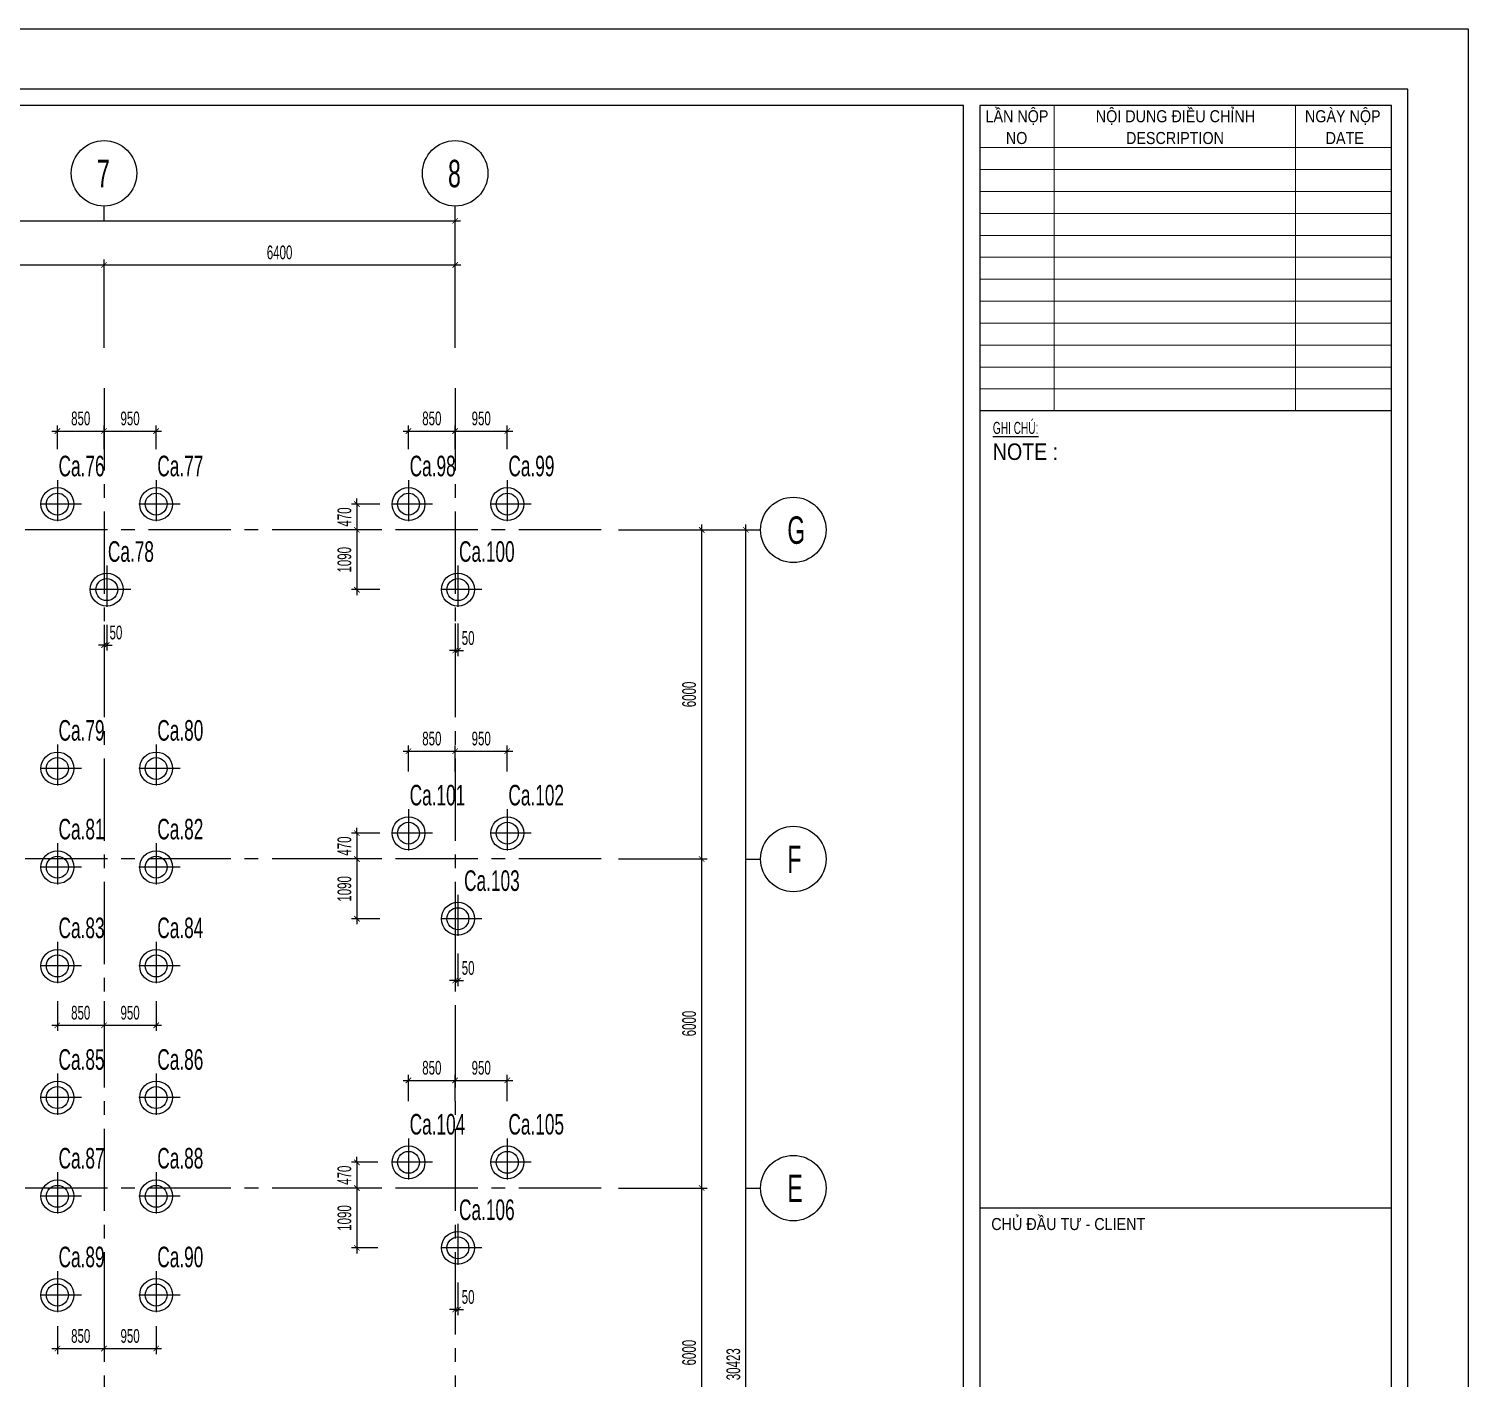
# Model space of a CAD drawing. Header units: millimetres. Extents: x 71 to 1853844, y -14 to 71211.
# Drawn here: x 1827607 to 1853844, y 46610 to 71211 of the extents above; entities that cross this region are included whole.
import ezdxf
from ezdxf.enums import TextEntityAlignment as Align

# ---------------------------------------------------------------- set-up
doc = ezdxf.new("R2010")
doc.units = ezdxf.units.MM
doc.header["$LTSCALE"] = 1000
doc.header["$MEASUREMENT"] = 0
doc.header["$PDMODE"] = 3
doc.linetypes.add('CENTER2', pattern=[1.125, 0.75, -0.125, 0.125, -0.125])
doc.layers.get('0').update_dxf_attribs({"linetype": 'CONTINUOUS'})
doc.layers.get('Defpoints').update_dxf_attribs({"linetype": 'CONTINUOUS'})
for name, color, linetype in [('CDC -TEXT KHUNG', 7, 'CONTINUOUS'), ('CDC-KHUNGTEN', 7, 'CONTINUOUS'), ('CDC.01.AXIS', 160, 'CENTER2'), ('CDC.02.DIM', 1, 'CONTINUOUS'), ('CDC.06.TEXT', 2, 'CONTINUOUS'), ('CDC.10.HATCH', 9, 'CONTINUOUS'), ('CDC.12.PILE', 3, 'CONTINUOUS')]:
    doc.layers.add(name, color=color, linetype=linetype)
doc.layers.add('Hatch1', color=250, linetype='CONTINUOUS', lineweight=5)
doc.styles.add('ARIAL', font='arial.ttf', dxfattribs={"width": 0.6})
doc.styles.add('Arial_4', font='arial.ttf', dxfattribs={"width": 0.75, "height": 3})
doc.styles.add('KT CDC', font='arial.ttf', dxfattribs={"width": 0.85, "height": 200})
doc.dimstyles.new('100', dxfattribs={"dimscale": 100, "dimtxt": 2.5, "dimasz": 1, "dimexe": 1, "dimexo": 0, "dimgap": 1, "dimtad": 1, "dimdec": 0, "dimdsep": 46, "dimtxsty": 'ARIAL', "dimblk": 'ARCHTICK', "dimcen": 1, "dimdle": 1, "dimclrd": 1, "dimclre": 1, "dimclrt": 2, "dimadec": 0, "dimazin": 0, "dimtfac": 0.00072, "dimtdec": 0, "dimtix": 1, "dimtmove": 2, "dimatfit": 3, "dimldrblk": 'ARCHTICK', "dimfxl": 1, "dimtolj": 1, "dimarcsym": 0})

# ---------------------------------------------------------------- blocks, each defined once
blk = doc.blocks.new('_ARCHTICK')
at = {"color": 0, "linetype": 'ByBlock', "const_width": 0.15}
blk.add_lwpolyline([(-0.5, -0.5), (0.5, 0.5)], dxfattribs=at)
blk = doc.blocks.new('*D30')
at = {"layer": 'CDC.02.DIM', "color": 1, "lineweight": -2, "transparency": 16777216}
for p, q in [((1820878, 66906), (1829078, 66906)), ((1820978, 65392), (1820978, 67006)), ((1828978, 65392), (1828978, 67006))]:
    blk.add_line(p, q, dxfattribs=at)
at = {"layer": 'Defpoints', "color": 0, "transparency": 16777216}
for p in [(1828978, 66906), (1820978, 65392), (1828978, 65392)]:
    blk.add_point(p, dxfattribs=at)
at = {"layer": 'CDC.02.DIM', "color": 1, "lineweight": -2, "transparency": 16777216, "xscale": 100, "yscale": 100, "zscale": 100, "rotation": 180}
blk.add_blockref('_ARCHTICK', (1820978, 66906), dxfattribs=at)
at = {"layer": 'CDC.02.DIM', "color": 1, "lineweight": -2, "transparency": 16777216, "xscale": 100, "yscale": 100, "zscale": 100}
blk.add_blockref('_ARCHTICK', (1828978, 66906), dxfattribs=at)
at = {"layer": 'CDC.02.DIM', "color": 2, "transparency": 16777216, "insert": (1824978, 67133), "char_height": 250, "attachment_point": 5, "style": 'ARIAL'}
blk.add_mtext('\\A1;8000', dxfattribs=at)
blk = doc.blocks.new('*D31')
at = {"layer": 'CDC.02.DIM', "color": 1, "lineweight": -2, "transparency": 16777216}
for p, q in [((1828878, 66906), (1835479, 66906)), ((1828978, 65392), (1828978, 67006)), ((1835379, 65392), (1835379, 67006))]:
    blk.add_line(p, q, dxfattribs=at)
at = {"layer": 'Defpoints', "color": 0, "transparency": 16777216}
for p in [(1835379, 66906), (1828978, 65392), (1835379, 65392)]:
    blk.add_point(p, dxfattribs=at)
at = {"layer": 'CDC.02.DIM', "color": 1, "lineweight": -2, "transparency": 16777216, "xscale": 100, "yscale": 100, "zscale": 100, "rotation": 180}
blk.add_blockref('_ARCHTICK', (1828978, 66906), dxfattribs=at)
at = {"layer": 'CDC.02.DIM', "color": 1, "lineweight": -2, "transparency": 16777216, "xscale": 100, "yscale": 100, "zscale": 100}
blk.add_blockref('_ARCHTICK', (1835379, 66906), dxfattribs=at)
at = {"layer": 'CDC.02.DIM', "color": 2, "transparency": 16777216, "insert": (1832178, 67133), "char_height": 250, "attachment_point": 5, "style": 'ARIAL'}
blk.add_mtext('\\A1;6400', dxfattribs=at)
blk = doc.blocks.new('*D32')
at = {"layer": 'CDC.02.DIM', "color": 1, "lineweight": -2, "transparency": 16777216}
for p, q in [((1780878, 67711), (1835478, 67711)), ((1780978, 65392), (1780978, 67811)), ((1835378, 65392), (1835378, 67811))]:
    blk.add_line(p, q, dxfattribs=at)
at = {"layer": 'Defpoints', "color": 0, "transparency": 16777216}
for p in [(1835378, 67711), (1780978, 65392), (1835378, 65392)]:
    blk.add_point(p, dxfattribs=at)
at = {"layer": 'CDC.02.DIM', "color": 1, "lineweight": -2, "transparency": 16777216, "xscale": 100, "yscale": 100, "zscale": 100, "rotation": 180}
blk.add_blockref('_ARCHTICK', (1780978, 67711), dxfattribs=at)
at = {"layer": 'CDC.02.DIM', "color": 1, "lineweight": -2, "transparency": 16777216, "xscale": 100, "yscale": 100, "zscale": 100}
blk.add_blockref('_ARCHTICK', (1835378, 67711), dxfattribs=at)
at = {"layer": 'CDC.02.DIM', "color": 2, "transparency": 16777216, "insert": (1808178, 67939), "char_height": 250, "attachment_point": 5, "style": 'ARIAL'}
blk.add_mtext('\\A1;54400', dxfattribs=at)
blk = doc.blocks.new('*D41')
at = {"layer": 'CDC.02.DIM', "color": 1, "lineweight": -2, "transparency": 16777216}
for p, q in [((1838358, 62076), (1840778, 62076)), ((1840678, 31554), (1840678, 62176)), ((1838358, 31654), (1840778, 31654))]:
    blk.add_line(p, q, dxfattribs=at)
at = {"layer": 'Defpoints', "color": 0, "transparency": 16777216}
for p in [(1838358, 62076), (1840678, 62076), (1838358, 31654)]:
    blk.add_point(p, dxfattribs=at)
at = {"layer": 'CDC.02.DIM', "color": 1, "lineweight": -2, "transparency": 16777216, "xscale": 100, "yscale": 100, "zscale": 100}
for p, rotation in [((1840678, 62076), 90), ((1840678, 31654), 270)]:
    blk.add_blockref('_ARCHTICK', p, dxfattribs=dict(at, rotation=rotation))
at = {"layer": 'CDC.02.DIM', "color": 2, "transparency": 16777216, "insert": (1840450, 46865), "char_height": 250, "attachment_point": 5, "rotation": 90, "style": 'ARIAL'}
blk.add_mtext('\\A1;30423', dxfattribs=at)
blk = doc.blocks.new('*D44')
at = {"layer": 'CDC.02.DIM', "color": 1, "lineweight": -2, "transparency": 16777216}
for p, q in [((1839872, 43976), (1839872, 50176)), ((1838358, 50076), (1839972, 50076)), ((1838358, 44076), (1839972, 44076))]:
    blk.add_line(p, q, dxfattribs=at)
at = {"layer": 'Defpoints', "color": 0, "transparency": 16777216}
for p in [(1838358, 50076), (1839872, 50076), (1838358, 44076)]:
    blk.add_point(p, dxfattribs=at)
at = {"layer": 'CDC.02.DIM', "color": 1, "lineweight": -2, "transparency": 16777216, "xscale": 100, "yscale": 100, "zscale": 100}
for p, rotation in [((1839872, 50076), 90), ((1839872, 44076), 270)]:
    blk.add_blockref('_ARCHTICK', p, dxfattribs=dict(at, rotation=rotation))
at = {"layer": 'CDC.02.DIM', "color": 2, "transparency": 16777216, "insert": (1839644, 47076), "char_height": 250, "attachment_point": 5, "rotation": 90, "style": 'ARIAL'}
blk.add_mtext('\\A1;6000', dxfattribs=at)
blk = doc.blocks.new('*D45')
at = {"layer": 'CDC.02.DIM', "color": 1, "lineweight": -2, "transparency": 16777216}
for p, q in [((1839872, 49976), (1839872, 56176)), ((1838358, 56076), (1839972, 56076)), ((1838358, 50076), (1839972, 50076))]:
    blk.add_line(p, q, dxfattribs=at)
at = {"layer": 'Defpoints', "color": 0, "transparency": 16777216}
for p in [(1838358, 56076), (1839872, 56076), (1838358, 50076)]:
    blk.add_point(p, dxfattribs=at)
at = {"layer": 'CDC.02.DIM', "color": 1, "lineweight": -2, "transparency": 16777216, "xscale": 100, "yscale": 100, "zscale": 100}
for p, rotation in [((1839872, 56076), 90), ((1839872, 50076), 270)]:
    blk.add_blockref('_ARCHTICK', p, dxfattribs=dict(at, rotation=rotation))
at = {"layer": 'CDC.02.DIM', "color": 2, "transparency": 16777216, "insert": (1839644, 53076), "char_height": 250, "attachment_point": 5, "rotation": 90, "style": 'ARIAL'}
blk.add_mtext('\\A1;6000', dxfattribs=at)
blk = doc.blocks.new('*D46')
at = {"layer": 'CDC.02.DIM', "color": 1, "lineweight": -2, "transparency": 16777216}
for p, q in [((1838358, 62076), (1839972, 62076)), ((1839872, 55976), (1839872, 62176)), ((1838358, 56076), (1839972, 56076))]:
    blk.add_line(p, q, dxfattribs=at)
at = {"layer": 'Defpoints', "color": 0, "transparency": 16777216}
for p in [(1838358, 62076), (1839872, 62076), (1838358, 56076)]:
    blk.add_point(p, dxfattribs=at)
at = {"layer": 'CDC.02.DIM', "color": 1, "lineweight": -2, "transparency": 16777216, "xscale": 100, "yscale": 100, "zscale": 100}
for p, rotation in [((1839872, 62076), 90), ((1839872, 56076), 270)]:
    blk.add_blockref('_ARCHTICK', p, dxfattribs=dict(at, rotation=rotation))
at = {"layer": 'CDC.02.DIM', "color": 2, "transparency": 16777216, "insert": (1839644, 59076), "char_height": 250, "attachment_point": 5, "rotation": 90, "style": 'ARIAL'}
blk.add_mtext('\\A1;6000', dxfattribs=at)
blk = doc.blocks.new('*D151')
at = {"layer": 'CDC.02.DIM', "color": 1, "lineweight": -2, "transparency": 16777216}
for p, q in [((1828028, 63878), (1829078, 63878)), ((1828128, 63549), (1828128, 63978)), ((1828978, 63549), (1828978, 63978))]:
    blk.add_line(p, q, dxfattribs=at)
at = {"layer": 'Defpoints', "color": 0, "transparency": 16777216}
for p in [(1828978, 63878), (1828128, 63549), (1828978, 63549)]:
    blk.add_point(p, dxfattribs=at)
at = {"layer": 'CDC.02.DIM', "color": 1, "lineweight": -2, "transparency": 16777216, "xscale": 100, "yscale": 100, "zscale": 100, "rotation": 180}
blk.add_blockref('_ARCHTICK', (1828128, 63878), dxfattribs=at)
at = {"layer": 'CDC.02.DIM', "color": 1, "lineweight": -2, "transparency": 16777216, "xscale": 100, "yscale": 100, "zscale": 100}
blk.add_blockref('_ARCHTICK', (1828978, 63878), dxfattribs=at)
at = {"layer": 'CDC.02.DIM', "color": 2, "transparency": 16777216, "insert": (1828553, 64106), "char_height": 250, "attachment_point": 5, "style": 'ARIAL'}
blk.add_mtext('\\A1;850', dxfattribs=at)
blk = doc.blocks.new('*D152')
at = {"layer": 'CDC.02.DIM', "color": 1, "lineweight": -2, "transparency": 16777216}
for p, q in [((1828878, 63878), (1830028, 63878)), ((1828978, 63549), (1828978, 63978)), ((1829928, 63549), (1829928, 63978))]:
    blk.add_line(p, q, dxfattribs=at)
at = {"layer": 'Defpoints', "color": 0, "transparency": 16777216}
for p in [(1829928, 63878), (1828978, 63549), (1829928, 63549)]:
    blk.add_point(p, dxfattribs=at)
at = {"layer": 'CDC.02.DIM', "color": 1, "lineweight": -2, "transparency": 16777216, "xscale": 100, "yscale": 100, "zscale": 100, "rotation": 180}
blk.add_blockref('_ARCHTICK', (1828978, 63878), dxfattribs=at)
at = {"layer": 'CDC.02.DIM', "color": 1, "lineweight": -2, "transparency": 16777216, "xscale": 100, "yscale": 100, "zscale": 100}
blk.add_blockref('_ARCHTICK', (1829928, 63878), dxfattribs=at)
at = {"layer": 'CDC.02.DIM', "color": 2, "transparency": 16777216, "insert": (1829453, 64106), "char_height": 250, "attachment_point": 5, "style": 'ARIAL'}
blk.add_mtext('\\A1;950', dxfattribs=at)
blk = doc.blocks.new('*D153')
at = {"layer": 'CDC.02.DIM', "color": 1, "lineweight": -2, "transparency": 16777216}
for p, q in [((1828978, 60347), (1828978, 59876)), ((1829028, 60347), (1829028, 59876)), ((1828978, 59976), (1828878, 59976)), ((1829028, 59976), (1828978, 59976)), ((1829028, 59976), (1829128, 59976))]:
    blk.add_line(p, q, dxfattribs=at)
at = {"layer": 'Defpoints', "color": 0, "transparency": 16777216}
for p in [(1828978, 60347), (1829028, 60347), (1828978, 59976)]:
    blk.add_point(p, dxfattribs=at)
at = {"layer": 'CDC.02.DIM', "color": 1, "lineweight": -2, "transparency": 16777216, "xscale": 100, "yscale": 100, "zscale": 100}
blk.add_blockref('_ARCHTICK', (1828978, 59976), dxfattribs=at)
at = {"layer": 'CDC.02.DIM', "color": 1, "lineweight": -2, "transparency": 16777216, "xscale": 100, "yscale": 100, "zscale": 100, "rotation": 180}
blk.add_blockref('_ARCHTICK', (1829028, 59976), dxfattribs=at)
at = {"layer": 'CDC.02.DIM', "color": 2, "transparency": 16777216, "insert": (1829195, 60203), "char_height": 250, "attachment_point": 5, "style": 'ARIAL'}
blk.add_mtext('\\A1;50', dxfattribs=at)
blk = doc.blocks.new('*D156')
at = {"layer": 'CDC.02.DIM', "color": 1, "lineweight": -2, "transparency": 16777216}
for p, q in [((1828128, 53486), (1828128, 52944)), ((1828978, 53486), (1828978, 52944)), ((1828028, 53044), (1829078, 53044))]:
    blk.add_line(p, q, dxfattribs=at)
at = {"layer": 'Defpoints', "color": 0, "transparency": 16777216}
for p in [(1828128, 53486), (1828978, 53486), (1828978, 53044)]:
    blk.add_point(p, dxfattribs=at)
at = {"layer": 'CDC.02.DIM', "color": 1, "lineweight": -2, "transparency": 16777216, "xscale": 100, "yscale": 100, "zscale": 100, "rotation": 180}
blk.add_blockref('_ARCHTICK', (1828128, 53044), dxfattribs=at)
at = {"layer": 'CDC.02.DIM', "color": 1, "lineweight": -2, "transparency": 16777216, "xscale": 100, "yscale": 100, "zscale": 100}
blk.add_blockref('_ARCHTICK', (1828978, 53044), dxfattribs=at)
at = {"layer": 'CDC.02.DIM', "color": 2, "transparency": 16777216, "insert": (1828553, 53272), "char_height": 250, "attachment_point": 5, "style": 'ARIAL'}
blk.add_mtext('\\A1;850', dxfattribs=at)
blk = doc.blocks.new('*D157')
at = {"layer": 'CDC.02.DIM', "color": 1, "lineweight": -2, "transparency": 16777216}
for p, q in [((1828978, 53486), (1828978, 52944)), ((1829928, 53486), (1829928, 52944)), ((1828878, 53044), (1830028, 53044))]:
    blk.add_line(p, q, dxfattribs=at)
at = {"layer": 'Defpoints', "color": 0, "transparency": 16777216}
for p in [(1828978, 53486), (1829928, 53486), (1829928, 53044)]:
    blk.add_point(p, dxfattribs=at)
at = {"layer": 'CDC.02.DIM', "color": 1, "lineweight": -2, "transparency": 16777216, "xscale": 100, "yscale": 100, "zscale": 100, "rotation": 180}
blk.add_blockref('_ARCHTICK', (1828978, 53044), dxfattribs=at)
at = {"layer": 'CDC.02.DIM', "color": 1, "lineweight": -2, "transparency": 16777216, "xscale": 100, "yscale": 100, "zscale": 100}
blk.add_blockref('_ARCHTICK', (1829928, 53044), dxfattribs=at)
at = {"layer": 'CDC.02.DIM', "color": 2, "transparency": 16777216, "insert": (1829453, 53272), "char_height": 250, "attachment_point": 5, "style": 'ARIAL'}
blk.add_mtext('\\A1;950', dxfattribs=at)
blk = doc.blocks.new('*D164')
at = {"layer": 'CDC.02.DIM', "color": 1, "lineweight": -2, "transparency": 16777216}
for p, q in [((1828128, 47559), (1828128, 47051)), ((1828978, 47559), (1828978, 47051)), ((1828028, 47151), (1829078, 47151))]:
    blk.add_line(p, q, dxfattribs=at)
at = {"layer": 'Defpoints', "color": 0, "transparency": 16777216}
for p in [(1828128, 47559), (1828978, 47559), (1828978, 47151)]:
    blk.add_point(p, dxfattribs=at)
at = {"layer": 'CDC.02.DIM', "color": 1, "lineweight": -2, "transparency": 16777216, "xscale": 100, "yscale": 100, "zscale": 100, "rotation": 180}
blk.add_blockref('_ARCHTICK', (1828128, 47151), dxfattribs=at)
at = {"layer": 'CDC.02.DIM', "color": 1, "lineweight": -2, "transparency": 16777216, "xscale": 100, "yscale": 100, "zscale": 100}
blk.add_blockref('_ARCHTICK', (1828978, 47151), dxfattribs=at)
at = {"layer": 'CDC.02.DIM', "color": 2, "transparency": 16777216, "insert": (1828553, 47379), "char_height": 250, "attachment_point": 5, "style": 'ARIAL'}
blk.add_mtext('\\A1;850', dxfattribs=at)
blk = doc.blocks.new('*D165')
at = {"layer": 'CDC.02.DIM', "color": 1, "lineweight": -2, "transparency": 16777216}
for p, q in [((1828978, 47559), (1828978, 47051)), ((1829928, 47559), (1829928, 47051)), ((1828878, 47151), (1830028, 47151))]:
    blk.add_line(p, q, dxfattribs=at)
at = {"layer": 'Defpoints', "color": 0, "transparency": 16777216}
for p in [(1828978, 47559), (1829928, 47559), (1829928, 47151)]:
    blk.add_point(p, dxfattribs=at)
at = {"layer": 'CDC.02.DIM', "color": 1, "lineweight": -2, "transparency": 16777216, "xscale": 100, "yscale": 100, "zscale": 100, "rotation": 180}
blk.add_blockref('_ARCHTICK', (1828978, 47151), dxfattribs=at)
at = {"layer": 'CDC.02.DIM', "color": 1, "lineweight": -2, "transparency": 16777216, "xscale": 100, "yscale": 100, "zscale": 100}
blk.add_blockref('_ARCHTICK', (1829928, 47151), dxfattribs=at)
at = {"layer": 'CDC.02.DIM', "color": 2, "transparency": 16777216, "insert": (1829453, 47379), "char_height": 250, "attachment_point": 5, "style": 'ARIAL'}
blk.add_mtext('\\A1;950', dxfattribs=at)
blk = doc.blocks.new('*D178')
at = {"layer": 'CDC.02.DIM', "color": 1, "lineweight": -2, "transparency": 16777216}
for p, q in [((1834428, 52040), (1835478, 52040)), ((1834528, 51662), (1834528, 52140)), ((1835378, 51662), (1835378, 52140))]:
    blk.add_line(p, q, dxfattribs=at)
at = {"layer": 'Defpoints', "color": 0, "transparency": 16777216}
for p in [(1835378, 52040), (1834528, 51662), (1835378, 51662)]:
    blk.add_point(p, dxfattribs=at)
at = {"layer": 'CDC.02.DIM', "color": 1, "lineweight": -2, "transparency": 16777216, "xscale": 100, "yscale": 100, "zscale": 100, "rotation": 180}
blk.add_blockref('_ARCHTICK', (1834528, 52040), dxfattribs=at)
at = {"layer": 'CDC.02.DIM', "color": 1, "lineweight": -2, "transparency": 16777216, "xscale": 100, "yscale": 100, "zscale": 100}
blk.add_blockref('_ARCHTICK', (1835378, 52040), dxfattribs=at)
at = {"layer": 'CDC.02.DIM', "color": 2, "transparency": 16777216, "insert": (1834953, 52268), "char_height": 250, "attachment_point": 5, "style": 'ARIAL'}
blk.add_mtext('\\A1;850', dxfattribs=at)
blk = doc.blocks.new('*D179')
at = {"layer": 'CDC.02.DIM', "color": 1, "lineweight": -2, "transparency": 16777216}
for p, q in [((1835278, 52040), (1836428, 52040)), ((1835378, 51662), (1835378, 52140)), ((1836328, 51662), (1836328, 52140))]:
    blk.add_line(p, q, dxfattribs=at)
at = {"layer": 'Defpoints', "color": 0, "transparency": 16777216}
for p in [(1836328, 52040), (1835378, 51662), (1836328, 51662)]:
    blk.add_point(p, dxfattribs=at)
at = {"layer": 'CDC.02.DIM', "color": 1, "lineweight": -2, "transparency": 16777216, "xscale": 100, "yscale": 100, "zscale": 100, "rotation": 180}
blk.add_blockref('_ARCHTICK', (1835378, 52040), dxfattribs=at)
at = {"layer": 'CDC.02.DIM', "color": 1, "lineweight": -2, "transparency": 16777216, "xscale": 100, "yscale": 100, "zscale": 100}
blk.add_blockref('_ARCHTICK', (1836328, 52040), dxfattribs=at)
at = {"layer": 'CDC.02.DIM', "color": 2, "transparency": 16777216, "insert": (1835853, 52268), "char_height": 250, "attachment_point": 5, "style": 'ARIAL'}
blk.add_mtext('\\A1;950', dxfattribs=at)
blk = doc.blocks.new('*D180')
at = {"layer": 'CDC.02.DIM', "color": 1, "lineweight": -2, "transparency": 16777216}
for p, q in [((1833587, 50546), (1833587, 50646)), ((1833971, 50546), (1833487, 50546)), ((1833587, 50546), (1833587, 50076)), ((1833971, 50076), (1833487, 50076)), ((1833587, 50076), (1833587, 49976))]:
    blk.add_line(p, q, dxfattribs=at)
at = {"layer": 'Defpoints', "color": 0, "transparency": 16777216}
for p in [(1833971, 50546), (1833587, 50076), (1833971, 50076)]:
    blk.add_point(p, dxfattribs=at)
at = {"layer": 'CDC.02.DIM', "color": 1, "lineweight": -2, "transparency": 16777216, "xscale": 100, "yscale": 100, "zscale": 100}
for p, rotation in [((1833587, 50546), 270), ((1833587, 50076), 90)]:
    blk.add_blockref('_ARCHTICK', p, dxfattribs=dict(at, rotation=rotation))
at = {"layer": 'CDC.02.DIM', "color": 2, "transparency": 16777216, "insert": (1833360, 50311), "char_height": 250, "attachment_point": 5, "rotation": 90, "style": 'ARIAL'}
blk.add_mtext('\\A1;470', dxfattribs=at)
blk = doc.blocks.new('*D181')
at = {"layer": 'CDC.02.DIM', "color": 1, "lineweight": -2, "transparency": 16777216}
for p, q in [((1833587, 50176), (1833587, 48886)), ((1833971, 50076), (1833487, 50076)), ((1833971, 48986), (1833487, 48986))]:
    blk.add_line(p, q, dxfattribs=at)
at = {"layer": 'Defpoints', "color": 0, "transparency": 16777216}
for p in [(1833971, 50076), (1833587, 48986), (1833971, 48986)]:
    blk.add_point(p, dxfattribs=at)
at = {"layer": 'CDC.02.DIM', "color": 1, "lineweight": -2, "transparency": 16777216, "xscale": 100, "yscale": 100, "zscale": 100}
for p, rotation in [((1833587, 50076), 90), ((1833587, 48986), 270)]:
    blk.add_blockref('_ARCHTICK', p, dxfattribs=dict(at, rotation=rotation))
at = {"layer": 'CDC.02.DIM', "color": 2, "transparency": 16777216, "insert": (1833360, 49531), "char_height": 250, "attachment_point": 5, "rotation": 90, "style": 'ARIAL'}
blk.add_mtext('\\A1;1090', dxfattribs=at)
blk = doc.blocks.new('*D182')
at = {"layer": 'CDC.02.DIM', "color": 1, "lineweight": -2, "transparency": 16777216}
for p, q in [((1835378, 48356), (1835378, 47762)), ((1835428, 48356), (1835428, 47762)), ((1835378, 47862), (1835278, 47862)), ((1835378, 47862), (1835428, 47862)), ((1835428, 47862), (1835528, 47862))]:
    blk.add_line(p, q, dxfattribs=at)
at = {"layer": 'Defpoints', "color": 0, "transparency": 16777216}
for p in [(1835378, 48356), (1835428, 48356), (1835428, 47862)]:
    blk.add_point(p, dxfattribs=at)
at = {"layer": 'CDC.02.DIM', "color": 1, "lineweight": -2, "transparency": 16777216, "xscale": 100, "yscale": 100, "zscale": 100}
blk.add_blockref('_ARCHTICK', (1835378, 47862), dxfattribs=at)
at = {"layer": 'CDC.02.DIM', "color": 1, "lineweight": -2, "transparency": 16777216, "xscale": 100, "yscale": 100, "zscale": 100, "rotation": 180}
blk.add_blockref('_ARCHTICK', (1835428, 47862), dxfattribs=at)
at = {"layer": 'CDC.02.DIM', "color": 2, "transparency": 16777216, "insert": (1835614, 48090), "char_height": 250, "attachment_point": 5, "style": 'ARIAL'}
blk.add_mtext('\\A1;50', dxfattribs=at)
blk = doc.blocks.new('*D183')
at = {"layer": 'CDC.02.DIM', "color": 1, "lineweight": -2, "transparency": 16777216}
for p, q in [((1835378, 54354), (1835378, 53760)), ((1835428, 54354), (1835428, 53760)), ((1835378, 53860), (1835278, 53860)), ((1835378, 53860), (1835428, 53860)), ((1835428, 53860), (1835528, 53860))]:
    blk.add_line(p, q, dxfattribs=at)
at = {"layer": 'Defpoints', "color": 0, "transparency": 16777216}
for p in [(1835378, 54354), (1835428, 54354), (1835428, 53860)]:
    blk.add_point(p, dxfattribs=at)
at = {"layer": 'CDC.02.DIM', "color": 1, "lineweight": -2, "transparency": 16777216, "xscale": 100, "yscale": 100, "zscale": 100}
blk.add_blockref('_ARCHTICK', (1835378, 53860), dxfattribs=at)
at = {"layer": 'CDC.02.DIM', "color": 1, "lineweight": -2, "transparency": 16777216, "xscale": 100, "yscale": 100, "zscale": 100, "rotation": 180}
blk.add_blockref('_ARCHTICK', (1835428, 53860), dxfattribs=at)
at = {"layer": 'CDC.02.DIM', "color": 2, "transparency": 16777216, "insert": (1835614, 54088), "char_height": 250, "attachment_point": 5, "style": 'ARIAL'}
blk.add_mtext('\\A1;50', dxfattribs=at)
blk = doc.blocks.new('*D184')
at = {"layer": 'CDC.02.DIM', "color": 1, "lineweight": -2, "transparency": 16777216}
for p, q in [((1834007, 56546), (1833487, 56546)), ((1833587, 56546), (1833587, 56646)), ((1833587, 56546), (1833587, 56076)), ((1834007, 56076), (1833487, 56076)), ((1833587, 56076), (1833587, 55976))]:
    blk.add_line(p, q, dxfattribs=at)
at = {"layer": 'Defpoints', "color": 0, "transparency": 16777216}
for p in [(1834007, 56546), (1833587, 56076), (1834007, 56076)]:
    blk.add_point(p, dxfattribs=at)
at = {"layer": 'CDC.02.DIM', "color": 1, "lineweight": -2, "transparency": 16777216, "xscale": 100, "yscale": 100, "zscale": 100}
for p, rotation in [((1833587, 56546), 270), ((1833587, 56076), 90)]:
    blk.add_blockref('_ARCHTICK', p, dxfattribs=dict(at, rotation=rotation))
at = {"layer": 'CDC.02.DIM', "color": 2, "transparency": 16777216, "insert": (1833360, 56311), "char_height": 250, "attachment_point": 5, "rotation": 90, "style": 'ARIAL'}
blk.add_mtext('\\A1;470', dxfattribs=at)
blk = doc.blocks.new('*D185')
at = {"layer": 'CDC.02.DIM', "color": 1, "lineweight": -2, "transparency": 16777216}
for p, q in [((1833587, 56176), (1833587, 54886)), ((1834007, 56076), (1833487, 56076)), ((1834007, 54986), (1833487, 54986))]:
    blk.add_line(p, q, dxfattribs=at)
at = {"layer": 'Defpoints', "color": 0, "transparency": 16777216}
for p in [(1834007, 56076), (1833587, 54986), (1834007, 54986)]:
    blk.add_point(p, dxfattribs=at)
at = {"layer": 'CDC.02.DIM', "color": 1, "lineweight": -2, "transparency": 16777216, "xscale": 100, "yscale": 100, "zscale": 100}
for p, rotation in [((1833587, 56076), 90), ((1833587, 54986), 270)]:
    blk.add_blockref('_ARCHTICK', p, dxfattribs=dict(at, rotation=rotation))
at = {"layer": 'CDC.02.DIM', "color": 2, "transparency": 16777216, "insert": (1833360, 55531), "char_height": 250, "attachment_point": 5, "rotation": 90, "style": 'ARIAL'}
blk.add_mtext('\\A1;1090', dxfattribs=at)
blk = doc.blocks.new('*D186')
at = {"layer": 'CDC.02.DIM', "color": 1, "lineweight": -2, "transparency": 16777216}
for p, q in [((1834428, 58042), (1835478, 58042)), ((1834528, 57673), (1834528, 58142)), ((1835378, 57673), (1835378, 58142))]:
    blk.add_line(p, q, dxfattribs=at)
at = {"layer": 'Defpoints', "color": 0, "transparency": 16777216}
for p in [(1835378, 58042), (1834528, 57673), (1835378, 57673)]:
    blk.add_point(p, dxfattribs=at)
at = {"layer": 'CDC.02.DIM', "color": 1, "lineweight": -2, "transparency": 16777216, "xscale": 100, "yscale": 100, "zscale": 100, "rotation": 180}
blk.add_blockref('_ARCHTICK', (1834528, 58042), dxfattribs=at)
at = {"layer": 'CDC.02.DIM', "color": 1, "lineweight": -2, "transparency": 16777216, "xscale": 100, "yscale": 100, "zscale": 100}
blk.add_blockref('_ARCHTICK', (1835378, 58042), dxfattribs=at)
at = {"layer": 'CDC.02.DIM', "color": 2, "transparency": 16777216, "insert": (1834953, 58270), "char_height": 250, "attachment_point": 5, "style": 'ARIAL'}
blk.add_mtext('\\A1;850', dxfattribs=at)
blk = doc.blocks.new('*D187')
at = {"layer": 'CDC.02.DIM', "color": 1, "lineweight": -2, "transparency": 16777216}
for p, q in [((1835278, 58042), (1836428, 58042)), ((1835378, 57673), (1835378, 58142)), ((1836328, 57673), (1836328, 58142))]:
    blk.add_line(p, q, dxfattribs=at)
at = {"layer": 'Defpoints', "color": 0, "transparency": 16777216}
for p in [(1836328, 58042), (1835378, 57673), (1836328, 57673)]:
    blk.add_point(p, dxfattribs=at)
at = {"layer": 'CDC.02.DIM', "color": 1, "lineweight": -2, "transparency": 16777216, "xscale": 100, "yscale": 100, "zscale": 100, "rotation": 180}
blk.add_blockref('_ARCHTICK', (1835378, 58042), dxfattribs=at)
at = {"layer": 'CDC.02.DIM', "color": 1, "lineweight": -2, "transparency": 16777216, "xscale": 100, "yscale": 100, "zscale": 100}
blk.add_blockref('_ARCHTICK', (1836328, 58042), dxfattribs=at)
at = {"layer": 'CDC.02.DIM', "color": 2, "transparency": 16777216, "insert": (1835853, 58270), "char_height": 250, "attachment_point": 5, "style": 'ARIAL'}
blk.add_mtext('\\A1;950', dxfattribs=at)
blk = doc.blocks.new('*D188')
at = {"layer": 'CDC.02.DIM', "color": 1, "lineweight": -2, "transparency": 16777216}
for p, q in [((1835378, 60369), (1835378, 59776)), ((1835428, 60369), (1835428, 59776)), ((1835378, 59876), (1835278, 59876)), ((1835378, 59876), (1835428, 59876)), ((1835428, 59876), (1835528, 59876))]:
    blk.add_line(p, q, dxfattribs=at)
at = {"layer": 'Defpoints', "color": 0, "transparency": 16777216}
for p in [(1835378, 60369), (1835428, 60369), (1835428, 59876)]:
    blk.add_point(p, dxfattribs=at)
at = {"layer": 'CDC.02.DIM', "color": 1, "lineweight": -2, "transparency": 16777216, "xscale": 100, "yscale": 100, "zscale": 100}
blk.add_blockref('_ARCHTICK', (1835378, 59876), dxfattribs=at)
at = {"layer": 'CDC.02.DIM', "color": 1, "lineweight": -2, "transparency": 16777216, "xscale": 100, "yscale": 100, "zscale": 100, "rotation": 180}
blk.add_blockref('_ARCHTICK', (1835428, 59876), dxfattribs=at)
at = {"layer": 'CDC.02.DIM', "color": 2, "transparency": 16777216, "insert": (1835614, 60103), "char_height": 250, "attachment_point": 5, "style": 'ARIAL'}
blk.add_mtext('\\A1;50', dxfattribs=at)
blk = doc.blocks.new('*D189')
at = {"layer": 'CDC.02.DIM', "color": 1, "lineweight": -2, "transparency": 16777216}
for p, q in [((1834004, 62546), (1833487, 62546)), ((1833587, 62546), (1833587, 62646)), ((1833587, 62546), (1833587, 62076)), ((1834004, 62076), (1833487, 62076)), ((1833587, 62076), (1833587, 61976))]:
    blk.add_line(p, q, dxfattribs=at)
at = {"layer": 'Defpoints', "color": 0, "transparency": 16777216}
for p in [(1834004, 62546), (1833587, 62076), (1834004, 62076)]:
    blk.add_point(p, dxfattribs=at)
at = {"layer": 'CDC.02.DIM', "color": 1, "lineweight": -2, "transparency": 16777216, "xscale": 100, "yscale": 100, "zscale": 100}
for p, rotation in [((1833587, 62546), 270), ((1833587, 62076), 90)]:
    blk.add_blockref('_ARCHTICK', p, dxfattribs=dict(at, rotation=rotation))
at = {"layer": 'CDC.02.DIM', "color": 2, "transparency": 16777216, "insert": (1833360, 62311), "char_height": 250, "attachment_point": 5, "rotation": 90, "style": 'ARIAL'}
blk.add_mtext('\\A1;470', dxfattribs=at)
blk = doc.blocks.new('*D190')
at = {"layer": 'CDC.02.DIM', "color": 1, "lineweight": -2, "transparency": 16777216}
for p, q in [((1834004, 62076), (1833487, 62076)), ((1833587, 62176), (1833587, 60886)), ((1834004, 60986), (1833487, 60986))]:
    blk.add_line(p, q, dxfattribs=at)
at = {"layer": 'Defpoints', "color": 0, "transparency": 16777216}
for p in [(1834004, 62076), (1833587, 60986), (1834004, 60986)]:
    blk.add_point(p, dxfattribs=at)
at = {"layer": 'CDC.02.DIM', "color": 1, "lineweight": -2, "transparency": 16777216, "xscale": 100, "yscale": 100, "zscale": 100}
for p, rotation in [((1833587, 62076), 90), ((1833587, 60986), 270)]:
    blk.add_blockref('_ARCHTICK', p, dxfattribs=dict(at, rotation=rotation))
at = {"layer": 'CDC.02.DIM', "color": 2, "transparency": 16777216, "insert": (1833360, 61531), "char_height": 250, "attachment_point": 5, "rotation": 90, "style": 'ARIAL'}
blk.add_mtext('\\A1;1090', dxfattribs=at)
blk = doc.blocks.new('*D202')
at = {"layer": 'CDC.02.DIM', "color": 1, "lineweight": -2, "transparency": 16777216}
for p, q in [((1834428, 63878), (1835478, 63878)), ((1834528, 63549), (1834528, 63978)), ((1835378, 63549), (1835378, 63978))]:
    blk.add_line(p, q, dxfattribs=at)
at = {"layer": 'Defpoints', "color": 0, "transparency": 16777216}
for p in [(1835378, 63878), (1834528, 63549), (1835378, 63549)]:
    blk.add_point(p, dxfattribs=at)
at = {"layer": 'CDC.02.DIM', "color": 1, "lineweight": -2, "transparency": 16777216, "xscale": 100, "yscale": 100, "zscale": 100, "rotation": 180}
blk.add_blockref('_ARCHTICK', (1834528, 63878), dxfattribs=at)
at = {"layer": 'CDC.02.DIM', "color": 1, "lineweight": -2, "transparency": 16777216, "xscale": 100, "yscale": 100, "zscale": 100}
blk.add_blockref('_ARCHTICK', (1835378, 63878), dxfattribs=at)
at = {"layer": 'CDC.02.DIM', "color": 2, "transparency": 16777216, "insert": (1834953, 64106), "char_height": 250, "attachment_point": 5, "style": 'ARIAL'}
blk.add_mtext('\\A1;850', dxfattribs=at)
blk = doc.blocks.new('*D203')
at = {"layer": 'CDC.02.DIM', "color": 1, "lineweight": -2, "transparency": 16777216}
for p, q in [((1835278, 63878), (1836428, 63878)), ((1835378, 63549), (1835378, 63978)), ((1836328, 63549), (1836328, 63978))]:
    blk.add_line(p, q, dxfattribs=at)
at = {"layer": 'Defpoints', "color": 0, "transparency": 16777216}
for p in [(1836328, 63878), (1835378, 63549), (1836328, 63549)]:
    blk.add_point(p, dxfattribs=at)
at = {"layer": 'CDC.02.DIM', "color": 1, "lineweight": -2, "transparency": 16777216, "xscale": 100, "yscale": 100, "zscale": 100, "rotation": 180}
blk.add_blockref('_ARCHTICK', (1835378, 63878), dxfattribs=at)
at = {"layer": 'CDC.02.DIM', "color": 1, "lineweight": -2, "transparency": 16777216, "xscale": 100, "yscale": 100, "zscale": 100}
blk.add_blockref('_ARCHTICK', (1836328, 63878), dxfattribs=at)
at = {"layer": 'CDC.02.DIM', "color": 2, "transparency": 16777216, "insert": (1835853, 64106), "char_height": 250, "attachment_point": 5, "style": 'ARIAL'}
blk.add_mtext('\\A1;950', dxfattribs=at)
blk = doc.blocks.new('CDTA1')
at = {"layer": 'CDC-KHUNGTEN', "color": 6, "lineweight": 25}
blk.add_line((0, 90), (-75, 90), dxfattribs=at)
at = {"layer": 'CDC-KHUNGTEN', "color": 6, "style": 'KT CDC', "width": 0.85}
blk.add_text('CHỦ ĐẦU TƯ - CLIENT', height=2.2, dxfattribs=at).set_placement((-72.93, 86))
blk = doc.blocks.new('Khung tên chuẩn')
at = {"layer": 'CDC-KHUNGTEN', "color": 8, "lineweight": 9}
for p, q in [((32304, -189709), (32304, -195275)), ((36704, -189709), (36704, -195275)), ((38454, -190475), (30954, -190475)), ((38454, -190875), (30954, -190875)), ((38454, -191275), (30954, -191275)), ((38454, -191675), (30954, -191675)), ((38454, -192075), (30954, -192075)), ((38454, -192475), (30954, -192475)), ((38454, -192875), (30954, -192875)), ((38454, -193275), (30954, -193275)), ((38454, -193675), (30954, -193675)), ((38454, -194075), (30954, -194075)), ((38454, -194475), (30954, -194475)), ((38454, -194875), (30954, -194875))]:
    blk.add_line(p, q, dxfattribs=at)
at = {"layer": 'CDC-KHUNGTEN', "color": 6, "lineweight": 25}
blk.add_line((38454, -195275), (30954, -195275), dxfattribs=at)
at = {"layer": 'CDC-KHUNGTEN'}
for points in [[(30654, -246309), (30654, -189709), (-40446, -189709), (-40446, -246309)], [(30954, -246309), (38454, -246309), (38454, -189709), (30954, -189709)]]:
    blk.add_lwpolyline(points, close=True, dxfattribs=at)
at = {"layer": 'CDC.10.HATCH', "color": 8}
blk.add_lwpolyline([(-40746, -246609), (38754, -246609), (38754, -189409), (-40746, -189409)], close=True, dxfattribs=at)
at = {"layer": 'Defpoints', "color": 1}
blk.add_lwpolyline([(-44246, -247709), (-44246, -188309), (39854, -188309), (39854, -247709), (-44246, -247709)], close=True, dxfattribs=at)
at = {"layer": 'CDC-KHUNGTEN', "xscale": 100, "yscale": 100, "zscale": 100}
blk.add_blockref('CDTA1', (38454, -218809), dxfattribs=at)
at = {"layer": 'CDC -TEXT KHUNG', "color": 7, "style": 'KT CDC', "width": 0.85}
for s, p in [('NO', (31426, -190410)), ('DESCRIPTION', (33617, -190410)), ('DATE', (37255, -190410))]:
    blk.add_text(s, height=220, dxfattribs=at).set_placement(p)
at = {"layer": 'CDC -TEXT KHUNG', "char_height": 220, "attachment_point": 2, "line_spacing_factor": 0.941778, "style": 'KT CDC'}
for s, insert, width in [('LẦN NỘP', (31629, -189793), 1464.22), ('NỘI DUNG ĐIỀU CHỈNH', (34517, -189793), 3699.71), ('NGÀY NỘP', (37568, -189793), 1755.59)]:
    blk.add_mtext(s, dxfattribs=dict(at, insert=insert, width=width))
at = {"layer": 'CDC-KHUNGTEN', "color": 7, "style": 'Arial_4', "width": 0.85}
blk.add_text('NOTE :', height=300, dxfattribs=at).set_placement((31190, -196169))
at = {"layer": 'CDC-KHUNGTEN', "color": 6, "insert": (31190, -195475), "char_height": 220, "width": 1881.96, "attachment_point": 1, "style": 'ARIAL'}
blk.add_mtext('{\\LGHI CHÚ:}', dxfattribs=at)

msp = doc.modelspace()

# ---------------------------------------------------------------- linework, layer by layer
at = {"layer": 'CDC.01.AXIS', "ltscale": 2}
for p, q in [((1828978.2, 64659.2), (1828978.2, 30520.6)), ((1828978.2, 64659.2), (1828978.2, 30520.6)), ((1835378.2, 64659.2), (1835378.2, 30520.6)), ((1835378.2, 64659.2), (1835378.2, 30520.6)), ((1838040, 62076.3), (1779806.8, 62076.3)), ((1838040, 62076.3), (1779806.8, 62076.3)), ((1838040.4, 56076.3), (1779806.8, 56076.3)), ((1838040.4, 56076.3), (1779806.8, 56076.3)), ((1838041.3, 50076.3), (1779593.7, 50076.3)), ((1838041.3, 50076.3), (1779593.7, 50076.3))]:
    msp.add_line(p, q, dxfattribs=at)
at = {"layer": 'CDC.01.AXIS'}
for p, q in [((1828128.2, 62983.2), (1828128.2, 62108.7)), ((1829928.2, 62983.2), (1829928.2, 62108.7)), ((1834528.2, 62983.2), (1834528.2, 62108.7)), ((1836328.2, 62983.2), (1836328.2, 62108.7)), ((1828565.4, 62545.9), (1827690.9, 62545.9)), ((1830365.4, 62545.9), (1829490.9, 62545.9)), ((1834965.4, 62545.9), (1834090.9, 62545.9)), ((1836765.4, 62545.9), (1835890.9, 62545.9)), ((1829028.2, 61424.3), (1829028.2, 60549.8)), ((1835428.2, 61424.3), (1835428.2, 60549.8)), ((1829465.4, 60987.1), (1828590.9, 60987.1)), ((1835865.4, 60987.1), (1834990.9, 60987.1)), ((1828128.2, 58163.6), (1828128.2, 57289.1)), ((1829928.2, 58163.6), (1829928.2, 57289.1)), ((1828565.4, 57726.3), (1827690.9, 57726.3)), ((1830365.4, 57726.3), (1829490.9, 57726.3)), ((1834528.2, 56983.2), (1834528.2, 56108.7)), ((1836328.2, 56983.2), (1836328.2, 56108.7)), ((1834965.4, 56545.9), (1834090.9, 56545.9)), ((1836765.4, 56545.9), (1835890.9, 56545.9)), ((1828128.2, 56363.6), (1828128.2, 55489.1)), ((1829928.2, 56363.6), (1829928.2, 55489.1)), ((1828565.4, 55926.3), (1827690.9, 55926.3)), ((1830365.4, 55926.3), (1829490.9, 55926.3)), ((1835428.2, 55424.3), (1835428.2, 54549.8)), ((1835865.4, 54987.1), (1834990.9, 54987.1)), ((1828128.2, 54563.6), (1828128.2, 53689.1)), ((1829928.2, 54563.6), (1829928.2, 53689.1)), ((1828565.4, 54126.3), (1827690.9, 54126.3)), ((1830365.4, 54126.3), (1829490.9, 54126.3)), ((1828128.2, 52163.6), (1828128.2, 51289.1)), ((1829928.2, 52163.6), (1829928.2, 51289.1)), ((1828565.4, 51726.3), (1827690.9, 51726.3)), ((1830365.4, 51726.3), (1829490.9, 51726.3)), ((1834528.2, 50983.2), (1834528.2, 50108.7)), ((1836328.2, 50983.2), (1836328.2, 50108.7)), ((1834965.4, 50545.9), (1834090.9, 50545.9)), ((1836765.4, 50545.9), (1835890.9, 50545.9)), ((1828128.2, 50363.6), (1828128.2, 49489.1)), ((1829928.2, 50363.6), (1829928.2, 49489.1)), ((1828565.4, 49926.3), (1827690.9, 49926.3)), ((1830365.4, 49926.3), (1829490.9, 49926.3)), ((1835428.2, 49424.3), (1835428.2, 48549.8)), ((1835865.4, 48987.1), (1834990.9, 48987.1)), ((1828128.2, 48563.6), (1828128.2, 47689.1)), ((1829928.2, 48563.6), (1829928.2, 47689.1)), ((1828565.4, 48126.3), (1827690.9, 48126.3)), ((1830365.4, 48126.3), (1829490.9, 48126.3))]:
    msp.add_line(p, q, dxfattribs=at)
at = {"layer": 'CDC.02.DIM'}
for p, q in [((1828978.2, 67711.5), (1828978.2, 67979.5)), ((1835377.6, 67711.5), (1835377.6, 67979.5)), ((1840677.8, 62075.7), (1840945.8, 62075.7)), ((1840677.8, 56075.7), (1840945.8, 56075.7)), ((1840677.8, 50075.7), (1840945.8, 50075.7))]:
    msp.add_line(p, q, dxfattribs=at)
for centre in [(1828978.2, 68576.1), (1835377.6, 68576.1), (1841542.4, 62075.7), (1841542.4, 56075.7), (1841542.4, 50075.7)]:
    msp.add_circle(centre, 596.6, dxfattribs=at)
at = {"layer": 'CDC.12.PILE', "ltscale": 0.4}
for centre, radius in [((1828128.2, 62545.9), 300), ((1828128.2, 62545.9), 200), ((1829928.2, 62545.9), 300), ((1829928.2, 62545.9), 200), ((1834528.2, 62545.9), 300), ((1834528.2, 62545.9), 200), ((1836328.2, 62545.9), 300), ((1836328.2, 62545.9), 200), ((1829028.2, 60987.1), 300), ((1829028.2, 60987.1), 200), ((1835428.2, 60987.1), 300), ((1835428.2, 60987.1), 200), ((1828128.2, 57726.3), 300), ((1829928.2, 57726.3), 300), ((1828128.2, 57726.3), 200), ((1829928.2, 57726.3), 200), ((1834528.2, 56545.9), 300), ((1834528.2, 56545.9), 200), ((1836328.2, 56545.9), 300), ((1836328.2, 56545.9), 200), ((1828128.2, 55926.3), 300), ((1829928.2, 55926.3), 300), ((1828128.2, 55926.3), 200), ((1829928.2, 55926.3), 200), ((1835428.2, 54987.1), 300), ((1835428.2, 54987.1), 200), ((1828128.2, 54126.3), 300), ((1828128.2, 54126.3), 200), ((1829928.2, 54126.3), 300), ((1829928.2, 54126.3), 200), ((1828128.2, 51726.3), 300), ((1829928.2, 51726.3), 300), ((1828128.2, 51726.3), 200), ((1829928.2, 51726.3), 200), ((1834528.2, 50545.9), 300), ((1834528.2, 50545.9), 200), ((1836328.2, 50545.9), 300), ((1836328.2, 50545.9), 200), ((1828128.2, 49926.3), 300), ((1828128.2, 49926.3), 200), ((1829928.2, 49926.3), 300), ((1829928.2, 49926.3), 200), ((1835428.2, 48987.1), 300), ((1835428.2, 48987.1), 200), ((1828128.2, 48126.3), 300), ((1828128.2, 48126.3), 200), ((1829928.2, 48126.3), 300), ((1829928.2, 48126.3), 200)]:
    msp.add_circle(centre, radius, dxfattribs=at)

# ---------------------------------------------------------------- block references
at = {"layer": 'Hatch1'}
msp.add_blockref('Khung tên chuẩn', (1813989.7, 259519.8), dxfattribs=at)

# ---------------------------------------------------------------- texts
at = {"layer": 'CDC.06.TEXT', "style": 'ARIAL', "width": 0.6}
for s, p in [('7', (1828849.2, 68322.3)), ('8', (1835248.6, 68322.3)), ('G', (1841432.8, 61821.9)), ('F', (1841432.8, 55821.9)), ('E', (1841432.8, 49821.9))]:
    msp.add_text(s, height=500, dxfattribs=at).set_placement(p)
for s, p in [('Ca.76', (1828149, 63240.3)), ('Ca.77', (1829949, 63240.3)), ('Ca.98', (1834549, 63240.3)), ('Ca.99', (1836349, 63240.3)), ('Ca.78', (1829049, 61681.4)), ('Ca.100', (1835449, 61681.4)), ('Ca.79', (1828149, 58420.7)), ('Ca.80', (1829949, 58420.7)), ('Ca.101', (1834549, 57240.3)), ('Ca.102', (1836349, 57240.3)), ('Ca.81', (1828149, 56620.7)), ('Ca.82', (1829949, 56620.7)), ('Ca.103', (1835541.2, 55681.4)), ('Ca.83', (1828149, 54820.7)), ('Ca.84', (1829949, 54820.7)), ('Ca.85', (1828149, 52420.7)), ('Ca.86', (1829949, 52420.7)), ('Ca.104', (1834549, 51240.3)), ('Ca.105', (1836349, 51240.3)), ('Ca.87', (1828149, 50620.7)), ('Ca.88', (1829949, 50620.7)), ('Ca.106', (1835449, 49681.4)), ('Ca.89', (1828149, 48820.7)), ('Ca.90', (1829949, 48820.7))]:
    msp.add_text(s, height=375, dxfattribs=at).set_placement(p, align=Align.MIDDLE_LEFT)

# ---------------------------------------------------------------- dimensions: what is measured, and where the dimension line sits
at = {"layer": 'CDC.02.DIM'}
for base, p1, p2, picture, middle in [((1835377.6, 67711.5), (1780977.6, 65391.6), (1835377.6, 65391.6), '*D32', (1808177.6, 67939.1)), ((1828978.2, 66905.9), (1820978.2, 65391.6), (1828978.2, 65391.6), '*D30', (1824978.2, 67133.5)), ((1835378.6, 66905.9), (1828978.2, 65391.6), (1835378.6, 65391.6), '*D31', (1832178.4, 67133.5)), ((1828978.2, 63878.2), (1828128.2, 63548.8), (1828978.2, 63548.8), '*D151', (1828553.2, 64105.9)), ((1829928.2, 63878.2), (1828978.2, 63548.8), (1829928.2, 63548.8), '*D152', (1829453.2, 64105.9)), ((1835378.2, 63878.2), (1834528.2, 63548.8), (1835378.2, 63548.8), '*D202', (1834953.2, 64105.9)), ((1836328.2, 63878.2), (1835378.2, 63548.8), (1836328.2, 63548.8), '*D203', (1835853.2, 64105.9)), ((1835378.2, 58042.3), (1834528.2, 57673), (1835378.2, 57673), '*D186', (1834953.2, 58269.9)), ((1836328.2, 58042.3), (1835378.2, 57673), (1836328.2, 57673), '*D187', (1835853.2, 58269.9)), ((1828978.2, 53044.4), (1828128.2, 53486.1), (1828978.2, 53486.1), '*D156', (1828553.2, 53272.1)), ((1829928.2, 53044.4), (1828978.2, 53486.1), (1829928.2, 53486.1), '*D157', (1829453.2, 53272.1)), ((1835378.2, 52040.4), (1834528.2, 51662.3), (1835378.2, 51662.3), '*D178', (1834953.2, 52268)), ((1836328.2, 52040.4), (1835378.2, 51662.3), (1836328.2, 51662.3), '*D179', (1835853.2, 52268)), ((1828978.2, 47151.3), (1828128.2, 47559.3), (1828978.2, 47559.3), '*D164', (1828553.2, 47379)), ((1829928.2, 47151.3), (1828978.2, 47559.3), (1829928.2, 47559.3), '*D165', (1829453.2, 47379))]:
    dim = msp.add_linear_dim(base=base, p1=p1, p2=p2, dimstyle='100', dxfattribs=at)
    dim.commit()
    dim.dimension.update_dxf_attribs({"geometry": picture, "text_midpoint": middle})
for base, p1, p2, picture, middle in [((1833587.2, 62076.3), (1834003.7, 62545.9), (1834003.7, 62076.3), '*D189', (1833359.6, 62311.1)), ((1833587.2, 60986.1), (1834003.7, 62076.3), (1834003.7, 60986.1), '*D190', (1833359.6, 61531.2)), ((1840677.8, 62076.3), (1838357.9, 31653.5), (1838357.9, 62076.3), '*D41', (1840450, 46864.9)), ((1839872.1, 62076.3), (1838357.9, 56076.3), (1838357.9, 62076.3), '*D46', (1839644.5, 59076.3)), ((1833587.2, 56076.3), (1834006.7, 56545.9), (1834006.7, 56076.3), '*D184', (1833359.6, 56311.1)), ((1833587.2, 54986.1), (1834006.7, 56076.3), (1834006.7, 54986.1), '*D185', (1833359.6, 55531.2)), ((1839872.1, 56076.3), (1838357.9, 50076.3), (1838357.9, 56076.3), '*D45', (1839644.5, 53076.3)), ((1833587.2, 50076.3), (1833971, 50545.9), (1833971, 50076.3), '*D180', (1833359.6, 50311.1)), ((1833587.2, 48986.1), (1833971, 50076.3), (1833971, 48986.1), '*D181', (1833359.6, 49531.2)), ((1839872.1, 50076.3), (1838357.9, 44076.3), (1838357.9, 50076.3), '*D44', (1839644.5, 47076.3))]:
    dim = msp.add_linear_dim(base=base, p1=p1, p2=p2, angle=90, dimstyle='100', dxfattribs=at)
    dim.commit()
    dim.dimension.update_dxf_attribs({"geometry": picture, "text_midpoint": middle})
for base, p1, p2, picture, middle in [((1828978.2, 59975.5), (1829028.2, 60347.3), (1828978.2, 60347.3), '*D153', (1829194.7, 60203.2)), ((1835428.2, 59875.7), (1835378.2, 60369.3), (1835428.2, 60369.3), '*D188', (1835613.7, 60103.3)), ((1835428.2, 53860.4), (1835378.2, 54354), (1835428.2, 54354), '*D183', (1835613.7, 54088.1)), ((1835428.2, 47862.4), (1835378.2, 48356), (1835428.2, 48356), '*D182', (1835613.7, 48090))]:
    dim = msp.add_linear_dim(base=base, p1=p1, p2=p2, dimstyle='100', dxfattribs=at)
    dim.commit()
    dim.dimension.update_dxf_attribs({"geometry": picture, "text_midpoint": middle, "dimtype": 160})

doc.saveas('drawing.dxf')
